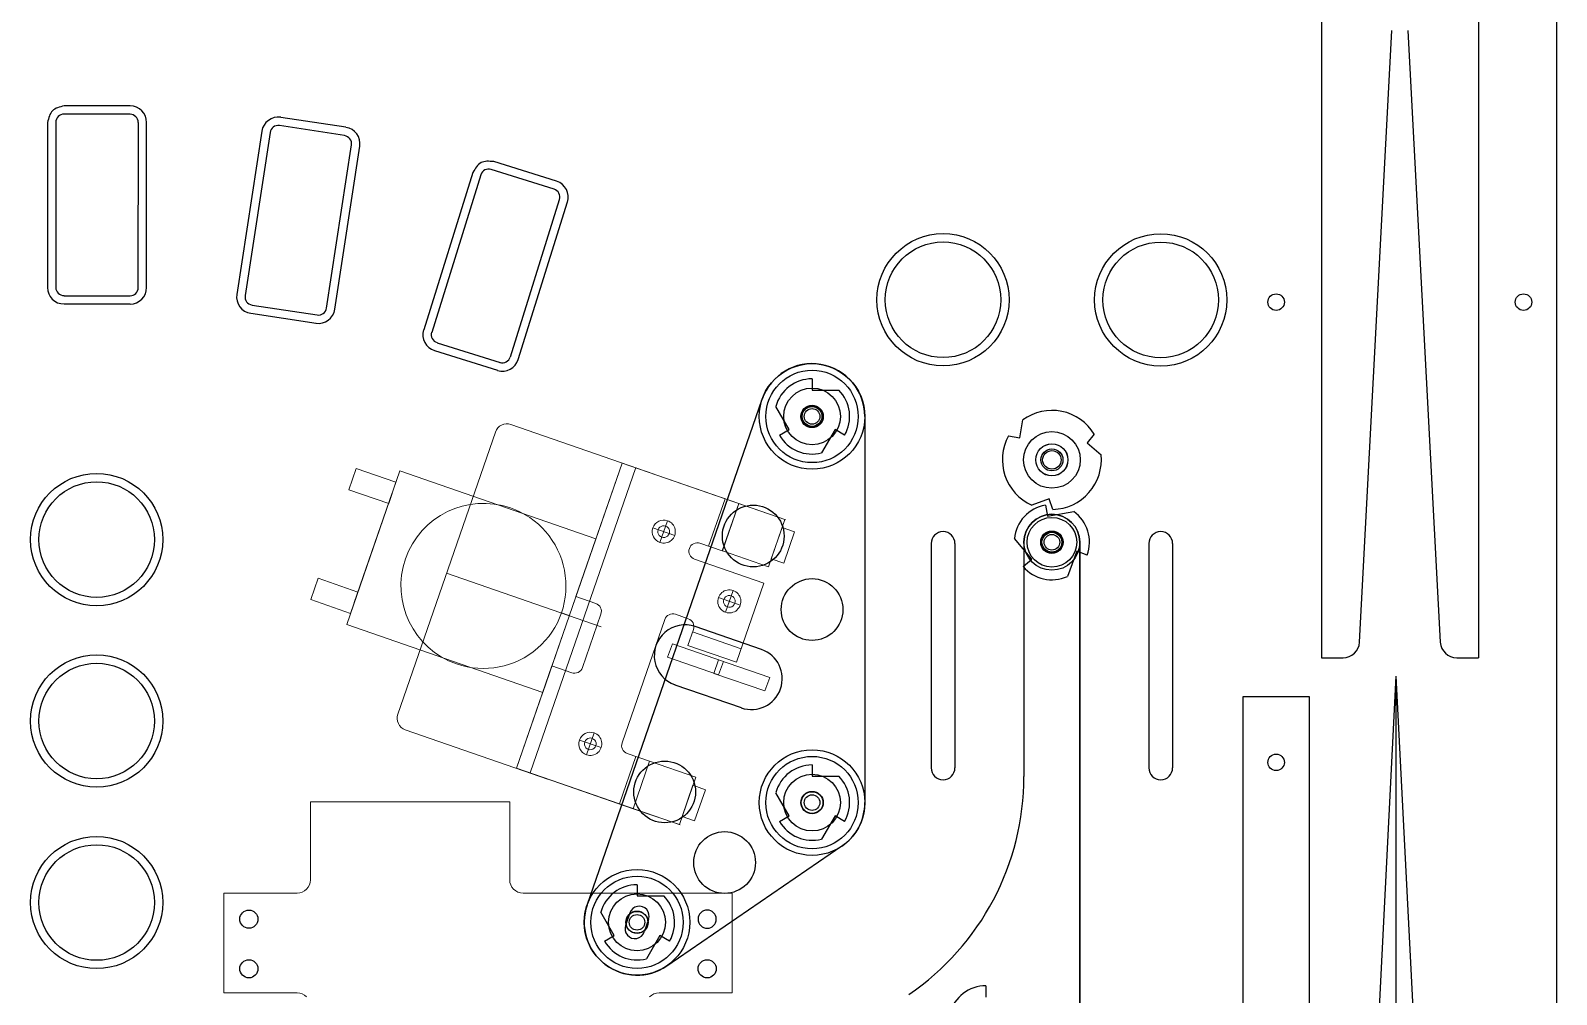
# Model space of a CAD drawing. Extents: x 0 to 20.3, y 0 to 42.
# Drawn here: x 8.68 to 20.25, y 9.75 to 17.06 of the extents above; entities that cross this region are included whole.
import ezdxf

# ---------------------------------------------------------------- set-up
doc = ezdxf.new("R2010")
doc.units = 0
doc.header["$LTSCALE"] = 5
doc.header["$MEASUREMENT"] = 0
doc.layers.add('Z0_LOWERTHIRD', color=4, linetype='Continuous')

msp = doc.modelspace()

# ---------------------------------------------------------------- linework, layer by layer
at = {"layer": 'Z0_LOWERTHIRD', "color": 5, "linetype": 'Continuous', "lineweight": 25}
for p, q in [((20.25, 42), (20.25, 4.165)), ((8.875, 16.362), (8.874, 15.112)), ((9.437, 16.424), (8.937, 16.424)), ((9.499, 15.111), (9.5, 16.361)), ((11.063, 16.262), (10.569, 16.338)), ((10.498, 16.285), (10.309, 15.05)), ((10.927, 14.955), (11.116, 16.191)), ((12.096, 15.964), (11.724, 14.771)), ((12.652, 15.856), (12.175, 16.005)), ((12.32, 14.585), (12.693, 15.778)), ((8.937, 15.049), (9.437, 15.049)), ((10.362, 14.978), (10.856, 14.903)), ((11.765, 14.693), (12.242, 14.544)), ((15.51, 13.171), (15.51, 11.471)), ((15.69, 13.171), (15.69, 11.471)), ((17.16, 13.171), (17.16, 11.471)), ((17.34, 13.171), (17.34, 11.471)), ((14.224, 12.368), (13.722, 12.542)), ((14.071, 11.925), (13.569, 12.099))]:
    msp.add_line(p, q, dxfattribs=at)
at = {"layer": 'Z0_LOWERTHIRD', "color": 6, "linetype": 'Continuous', "lineweight": 25}
for p, q in [((19.658, 26.242), (19.658, 12.305)), ((18.468, 23.242), (18.468, 12.305)), ((18.757, 12.423), (19.001, 17.058)), ((19.37, 12.423), (19.126, 17.058)), ((16.213, 13.181), (16.213, 11.405)), ((16.637, 13.181), (16.637, 9.404)), ((18.468, 12.305), (18.632, 12.305)), ((19.494, 12.305), (19.658, 12.305)), ((18.629, 4.165), (19.035, 12.165)), ((19.441, 4.165), (19.035, 12.165)), ((19.035, 4.165), (19.035, 12.165))]:
    msp.add_line(p, q, dxfattribs=at)
at = {"layer": 'Z0_LOWERTHIRD', "color": 3, "linetype": 'Continuous', "lineweight": 25}
for p, q in [((9.437, 16.487), (8.937, 16.487)), ((8.812, 16.362), (8.811, 15.112)), ((9.562, 15.111), (9.563, 16.361)), ((11.073, 16.325), (10.579, 16.4)), ((10.436, 16.295), (10.247, 15.059)), ((10.99, 14.946), (11.178, 16.182)), ((12.036, 15.983), (11.663, 14.79)), ((12.671, 15.916), (12.194, 16.065)), ((12.38, 14.566), (12.753, 15.759)), ((8.937, 14.986), (9.437, 14.986)), ((10.352, 14.916), (10.847, 14.841)), ((11.746, 14.633), (12.223, 14.484))]:
    msp.add_line(p, q, dxfattribs=at)
at = {"layer": 'Z0_LOWERTHIRD', "color": 4, "linetype": 'Continuous', "lineweight": 25}
for p, q in [((14.607, 14.419), (14.607, 14.334)), ((14.607, 14.334), (14.81, 14.334)), ((14.434, 14.034), (14.333, 14.21)), ((14.361, 13.991), (14.434, 14.034)), ((14.781, 14.034), (14.679, 13.858)), ((14.854, 13.991), (14.781, 14.034)), ((16.181, 13.971), (16.205, 14.108)), ((16.746, 13.999), (16.692, 13.934)), ((16.097, 13.986), (16.181, 13.971)), ((16.692, 13.934), (16.798, 13.844)), ((16.404, 13.51), (16.273, 13.462)), ((16.376, 13.462), (16.391, 13.378)), ((16.433, 13.43), (16.404, 13.51)), ((16.391, 13.378), (16.591, 13.413)), ((16.272, 13.052), (16.142, 13.208)), ((16.613, 13.112), (16.544, 12.922)), ((16.693, 13.083), (16.613, 13.112)), ((16.207, 12.998), (16.272, 13.052)), ((17.875, 12.013), (18.375, 12.013)), ((17.875, 6.602), (17.875, 12.013)), ((18.375, 12.013), (18.375, 6.602)), ((14.607, 11.493), (14.607, 11.408)), ((14.607, 11.408), (14.81, 11.408)), ((14.434, 11.108), (14.333, 11.283)), ((14.361, 11.065), (14.434, 11.108)), ((14.781, 11.108), (14.679, 10.932)), ((14.854, 11.065), (14.781, 11.108)), ((13.28, 10.586), (13.28, 10.501)), ((13.28, 10.501), (13.484, 10.501)), ((13.107, 10.201), (13.006, 10.377)), ((13.034, 10.158), (13.107, 10.201)), ((13.454, 10.201), (13.352, 10.025)), ((13.527, 10.158), (13.454, 10.201)), ((15.925, 9.82), (15.925, 9.735))]:
    msp.add_line(p, q, dxfattribs=at)
at = {"layer": 'Z0_LOWERTHIRD', "color": 37, "linetype": 'Continuous', "lineweight": 25}
for p, q in [((12.902, 10.432), (14.229, 14.265)), ((15.007, 14.134), (15.007, 11.208)), ((16.213, 13.181), (16.213, 11.405)), ((16.637, 9.668), (16.637, 13.181)), ((14.833, 10.877), (13.506, 9.97))]:
    msp.add_line(p, q, dxfattribs=at)
at = {"layer": 'Z0_LOWERTHIRD', "color": 4, "linetype": 'Continuous', "lineweight": 5}
for p, q in [((12.207, 14.016), (11.466, 11.877)), ((13.41, 13.697), (12.324, 14.073)), ((12.366, 11.469), (13.167, 13.781)), ((12.816, 12.769), (13.167, 13.781)), ((14.051, 13.475), (13.167, 13.781)), ((13.167, 13.781), (14.408, 13.351)), ((11.483, 13.721), (11.08, 12.557)), ((11.151, 13.74), (11.095, 13.579)), ((11.453, 13.636), (11.151, 13.74)), ((12.968, 13.207), (11.483, 13.721)), ((12.469, 11.433), (13.27, 13.746)), ((11.095, 13.579), (11.398, 13.475)), ((11.137, 12.723), (11.425, 13.555)), ((11.398, 13.475), (11.453, 13.636)), ((12.321, 13.441), (12.321, 13.441)), ((12.321, 13.441), (12.321, 13.441)), ((13.948, 13.511), (13.823, 13.15)), ((13.926, 13.115), (14.051, 13.475)), ((13.927, 13.116), (14.051, 13.475)), ((14.051, 13.475), (14.401, 13.354)), ((14.243, 13.464), (14.243, 13.464)), ((14.243, 13.464), (14.243, 13.464)), ((13.454, 13.179), (13.512, 13.344)), ((13.498, 13.303), (13.498, 13.303)), ((13.498, 13.303), (13.498, 13.303)), ((13.512, 13.344), (13.512, 13.344)), ((13.512, 13.344), (13.512, 13.344)), ((14.401, 13.354), (14.277, 12.994)), ((12.565, 12.043), (12.968, 13.207)), ((13.566, 13.233), (13.4, 13.29)), ((14.298, 13.056), (14.38, 13.292)), ((14.38, 13.292), (14.474, 13.26)), ((14.474, 13.26), (14.393, 13.023)), ((13.677, 13.134), (13.677, 13.134)), ((13.757, 13.173), (13.926, 13.115)), ((14.277, 12.994), (13.927, 13.116)), ((13.716, 13.053), (14.242, 12.871)), ((14.393, 13.023), (14.298, 13.056)), ((10.862, 12.908), (10.807, 12.747)), ((11.165, 12.803), (10.862, 12.908)), ((13.009, 12.541), (11.837, 12.947)), ((14.034, 12.271), (14.242, 12.871)), ((10.807, 12.747), (11.109, 12.642)), ((11.109, 12.642), (11.165, 12.803)), ((12.967, 12.717), (12.816, 12.769)), ((14.063, 12.704), (13.897, 12.761)), ((13.951, 12.65), (14.009, 12.816)), ((13.995, 12.775), (13.995, 12.775)), ((13.995, 12.775), (13.995, 12.775)), ((14.009, 12.816), (14.009, 12.816)), ((14.009, 12.816), (14.009, 12.816)), ((12.766, 12.625), (12.707, 12.645)), ((12.866, 12.231), (13.006, 12.636)), ((13.571, 12.635), (13.669, 12.601)), ((11.08, 12.557), (12.565, 12.043)), ((13.167, 11.661), (13.49, 12.596)), ((13.708, 12.52), (13.666, 12.399)), ((14.07, 12.374), (13.701, 12.502)), ((13.666, 12.399), (14.034, 12.271)), ((12.366, 11.469), (12.635, 12.244)), ((12.635, 12.244), (12.785, 12.192)), ((12.609, 11.384), (11.523, 11.76)), ((12.898, 11.571), (12.955, 11.736)), ((12.941, 11.695), (12.941, 11.695)), ((12.941, 11.695), (12.941, 11.695)), ((12.955, 11.736), (12.955, 11.736)), ((12.955, 11.736), (12.955, 11.736)), ((13.009, 11.625), (12.844, 11.682)), ((13.375, 11.522), (13.206, 11.58)), ((13.608, 11.039), (12.366, 11.469)), ((13.251, 11.162), (12.366, 11.469)), ((13.147, 11.198), (13.272, 11.558)), ((13.251, 11.162), (13.375, 11.522)), ((13.251, 11.162), (13.375, 11.522)), ((13.375, 11.522), (13.725, 11.401)), ((13.725, 11.401), (13.601, 11.041)), ((13.622, 11.103), (13.704, 11.339)), ((13.704, 11.339), (13.798, 11.306)), ((13.798, 11.306), (13.716, 11.07)), ((10.804, 10.622), (10.804, 11.213)), ((10.804, 11.213), (12.315, 11.213)), ((12.315, 11.213), (12.315, 10.622)), ((13.601, 11.041), (13.251, 11.162)), ((13.716, 11.07), (13.622, 11.103)), ((10.704, 10.522), (10.148, 10.522)), ((10.148, 9.767), (10.148, 10.522)), ((14.002, 10.522), (12.416, 10.522)), ((14.002, 10.522), (14.002, 9.767)), ((10.148, 9.767), (10.704, 9.767)), ((13.447, 9.767), (14.002, 9.767))]:
    msp.add_line(p, q, dxfattribs=at)
at = {"layer": 'Z0_LOWERTHIRD', "color": 6, "linetype": 'Continuous', "lineweight": 5}
for p, q in [((13.548, 12.412), (13.512, 12.309)), ((13.935, 12.278), (13.548, 12.412)), ((13.512, 12.309), (13.899, 12.175)), ((13.899, 12.291), (13.863, 12.187)), ((14.286, 12.157), (13.899, 12.291)), ((13.899, 12.175), (13.935, 12.278)), ((13.863, 12.187), (14.25, 12.054)), ((14.25, 12.054), (14.286, 12.157))]:
    msp.add_line(p, q, dxfattribs=at)
at = {"layer": 'Z0_LOWERTHIRD', "color": 34, "linetype": 'Continuous', "lineweight": 25}
for p, q in [((13.226, 10.373), (13.193, 10.278)), ((13.368, 10.323), (13.335, 10.229))]:
    msp.add_line(p, q, dxfattribs=at)
at = {"layer": 'Z0_LOWERTHIRD', "color": 3, "linetype": 'Continuous', "lineweight": 25}
for centre in [(15.6, 15.018), (17.25, 15.017), (9.184, 13.201), (9.184, 11.826), (9.184, 10.451)]:
    msp.add_circle(centre, 0.501, dxfattribs=at)
at = {"layer": 'Z0_LOWERTHIRD', "color": 5, "linetype": 'Continuous', "lineweight": 25}
for centre, radius in [((15.6, 15.018), 0.438), ((17.25, 15.017), 0.438), ((18.125, 15), 0.0625), ((20, 15), 0.0625), ((14.607, 14.134), 0.0825), ((16.425, 13.805), 0.122), ((9.184, 13.201), 0.438), ((14.161, 13.228), 0.234), ((16.425, 13.181), 0.0825), ((14.607, 12.671), 0.234), ((9.184, 11.826), 0.438), ((18.125, 11.513), 0.0625), ((13.49, 11.289), 0.234), ((14.607, 11.208), 0.0825), ((9.184, 10.451), 0.438), ((13.944, 10.754), 0.234), ((13.28, 10.301), 0.0825)]:
    msp.add_circle(centre, radius, dxfattribs=at)
at = {"layer": 'Z0_LOWERTHIRD', "color": 2, "linetype": 'Continuous', "lineweight": 25}
for centre, radius in [((14.607, 14.134), 0.4), ((14.607, 14.134), 0.215), ((16.425, 13.805), 0.215), ((16.425, 13.805), 0.07), ((14.607, 11.208), 0.4), ((14.607, 11.208), 0.215), ((13.28, 10.301), 0.4), ((13.28, 10.301), 0.215)]:
    msp.add_circle(centre, radius, dxfattribs=at)
at = {"layer": 'Z0_LOWERTHIRD', "color": 6, "linetype": 'Continuous', "lineweight": 25}
for centre, radius in [((14.607, 14.134), 0.35), ((16.425, 13.181), 0.212), ((16.425, 13.181), 0.188), ((14.607, 11.208), 0.35), ((13.28, 10.301), 0.35)]:
    msp.add_circle(centre, radius, dxfattribs=at)
at = {"layer": 'Z0_LOWERTHIRD', "color": 4, "linetype": 'Continuous', "lineweight": 25}
for centre, radius in [((14.607, 14.134), 0.085), ((14.607, 14.134), 0.059), ((16.425, 13.805), 0.121), ((16.425, 13.805), 0.0835), ((16.425, 13.181), 0.085), ((16.425, 13.181), 0.059), ((14.607, 11.208), 0.085), ((14.607, 11.208), 0.059), ((13.28, 10.301), 0.085), ((13.28, 10.301), 0.059)]:
    msp.add_circle(centre, radius, dxfattribs=at)
at = {"layer": 'Z0_LOWERTHIRD', "color": 37, "linetype": 'Continuous', "lineweight": 25}
for centre in [(14.607, 14.134), (16.425, 13.181)]:
    msp.add_circle(centre, 0.075, dxfattribs=at)
at = {"layer": 'Z0_LOWERTHIRD', "color": 3, "linetype": 'Continuous', "lineweight": 25}
for centre, start, end in [((9.437, 16.361), -0.0295, 89.9705), ((10.56, 16.276), 81.3216, 171.3216), ((11.054, 16.2), -8.6784, 81.3216), ((12.633, 15.796), -17.3568, 72.6432), ((8.937, 15.112), 179.9705, -90.0295), ((9.437, 15.111), -90.0295, -0.0295), ((10.371, 15.04), 171.3216, -98.6784), ((10.865, 14.965), -98.6784, -8.6784), ((11.783, 14.753), 162.6432, -107.3568), ((12.26, 14.603), -107.3568, -17.3568)]:
    msp.add_arc(centre, 0.126, start, end, dxfattribs=at)
at = {"layer": 'Z0_LOWERTHIRD', "color": 37, "linetype": 'Continuous', "lineweight": 25}
for centre, radius, start, end in [((14.607, 14.134), 0.4, 0, 160.9065), ((16.425, 13.181), 0.212, 0, 180), ((14.213, 11.405), 2, -55.6469, 0), ((14.607, 11.208), 0.4, -55.6469, 0), ((13.28, 10.301), 0.4, 160.9065, -55.6469)]:
    msp.add_arc(centre, radius, start, end, dxfattribs=at)
at = {"layer": 'Z0_LOWERTHIRD', "color": 4, "linetype": 'Continuous', "lineweight": 25}
for centre, radius, start, end in [((14.607, 14.134), 0.285, 90, 164.5679), ((14.607, 14.134), 0.285, -30, 44.5679), ((16.425, 13.805), 0.375, 31.1354, 126.023), ((14.607, 14.134), 0.285, -150, -75.4321), ((16.425, 13.805), 0.375, 151.1354, -113.977), ((16.425, 13.805), 0.375, -88.8646, 6.023), ((16.425, 13.181), 0.285, 100, 174.5679), ((16.425, 13.181), 0.285, -20, 54.5679), ((16.425, 13.181), 0.285, -140, -65.4321), ((14.607, 11.208), 0.285, 90, 164.5679), ((14.607, 11.208), 0.285, -30, 44.5679), ((14.607, 11.208), 0.285, -150, -75.4321), ((13.28, 10.301), 0.285, 90, 164.5679), ((13.28, 10.301), 0.285, -30, 44.5679), ((13.28, 10.301), 0.285, -150, -75.4321), ((15.925, 9.535), 0.285, 90, 164.5679)]:
    msp.add_arc(centre, radius, start, end, dxfattribs=at)
at = {"layer": 'Z0_LOWERTHIRD', "color": 5, "linetype": 'Continuous', "lineweight": 25}
for centre, radius, start, end in [((15.6, 13.171), 0.09, 0, 180), ((17.25, 13.171), 0.09, 0, 180), ((13.645, 12.321), 0.234, 70.9065, -109.0935), ((14.147, 12.147), 0.234, -109.0935, 70.9065), ((15.6, 11.471), 0.09, 180, 0), ((17.25, 11.471), 0.09, 180, 0)]:
    msp.add_arc(centre, radius, start, end, dxfattribs=at)
at = {"layer": 'Z0_LOWERTHIRD', "color": 6, "linetype": 'Continuous', "lineweight": 25}
for centre, radius, start, end in [((18.632, 12.43), 0.125, -90, -3.0117), ((19.494, 12.43), 0.125, -176.9883, -90), ((14.213, 11.405), 2, -55.6469, 0)]:
    msp.add_arc(centre, radius, start, end, dxfattribs=at)
at = {"layer": 'Z0_LOWERTHIRD', "color": 5, "linetype": 'Continuous', "lineweight": 25}
for centre, major_axis, start_param, end_param in [((8.937, 16.362), (0, 0.0625), 0, 1.570796), ((9.437, 16.361), (0.0625, 0), 0, 1.570796), ((10.56, 16.276), (0.0094, 0.0618), 0, 1.570796), ((11.054, 16.2), (0.0618, -0.0094), 0, 1.570796), ((12.156, 15.946), (0.0186, 0.0597), 0, 1.570796), ((12.633, 15.796), (0.0597, -0.0186), 0, 1.570796), ((8.937, 15.112), (-0.0625, 0), 0, 1.570796), ((9.437, 15.111), (0.0625, 0), 4.712389, 6.283185), ((10.371, 15.04), (-0.0618, 0.0094), 0, 1.570796), ((10.865, 14.965), (0.0618, -0.0094), 4.712389, 6.283185), ((11.783, 14.753), (-0.0597, 0.0186), 0, 1.570796), ((12.26, 14.603), (0.0597, -0.0186), 4.712389, 6.283185)]:
    msp.add_ellipse(centre, major_axis=major_axis, ratio=1, start_param=start_param, end_param=end_param, dxfattribs=at)
at = {"layer": 'Z0_LOWERTHIRD', "color": 34, "linetype": 'Continuous', "lineweight": 25}
for centre, major_axis in [((13.297, 10.348), (0.0245, 0.0709)), ((13.264, 10.253), (-0.0245, -0.0709))]:
    msp.add_ellipse(centre, major_axis=major_axis, ratio=1, start_param=4.712389, end_param=7.853982, dxfattribs=at)
at = {"layer": 'Z0_LOWERTHIRD', "color": 4, "linetype": 'Continuous', "lineweight": 25}
for centre in [(10.338, 10.325), (10.338, 9.949), (13.812, 9.949)]:
    msp.add_ellipse(centre, major_axis=(0, 0.069), ratio=1, dxfattribs=at)
msp.add_ellipse((13.812, 10.325), major_axis=(-0.069, 0), ratio=1, start_param=4.712389, end_param=10.995574, dxfattribs=at)
at = {"layer": 'Z0_LOWERTHIRD', "color": 3, "linetype": 'Continuous', "lineweight": 25}
for points in [[(8.937, 16.487), (8.849, 16.45), (8.812, 16.362)], [(12.194, 16.065), (12.098, 16.057), (12.036, 15.983)]]:
    msp.add_spline(points, degree=3, dxfattribs=at)
at = {"layer": 'Z0_LOWERTHIRD', "color": 4, "linetype": 'Continuous', "lineweight": 5}
for points in [[(12.207, 14.016), (12.215, 14.039), (12.232, 14.058), (12.254, 14.069)], [(12.254, 14.069), (12.275, 14.079), (12.301, 14.081), (12.324, 14.073)], [(11.525, 13.055), (11.638, 13.381), (11.994, 13.554), (12.321, 13.441)], [(12.321, 13.441), (12.532, 13.368), (12.688, 13.188), (12.73, 12.968)], [(13.4, 13.29), (13.416, 13.336), (13.466, 13.36), (13.512, 13.344)], [(13.454, 13.295), (13.466, 13.305), (13.482, 13.309), (13.498, 13.303)], [(13.498, 13.303), (13.513, 13.298), (13.524, 13.285), (13.527, 13.27)], [(13.512, 13.344), (13.541, 13.334), (13.563, 13.309), (13.569, 13.278)], [(13.454, 13.179), (13.409, 13.194), (13.384, 13.244), (13.4, 13.29)], [(13.439, 13.253), (13.436, 13.268), (13.442, 13.285), (13.454, 13.295)], [(13.468, 13.219), (13.453, 13.224), (13.442, 13.237), (13.439, 13.253)], [(13.54, 13.195), (13.517, 13.175), (13.484, 13.168), (13.454, 13.179)], [(13.512, 13.228), (13.5, 13.217), (13.483, 13.214), (13.468, 13.219)], [(13.527, 13.27), (13.53, 13.254), (13.524, 13.238), (13.512, 13.228)], [(13.569, 13.278), (13.575, 13.247), (13.564, 13.216), (13.54, 13.195)], [(13.68, 13.085), (13.672, 13.1), (13.671, 13.118), (13.677, 13.134)], [(13.677, 13.134), (13.682, 13.15), (13.694, 13.163), (13.709, 13.17)], [(13.716, 13.053), (13.7, 13.059), (13.687, 13.07), (13.68, 13.085)], [(13.709, 13.17), (13.724, 13.178), (13.742, 13.179), (13.757, 13.173)], [(11.911, 12.259), (11.585, 12.372), (11.412, 12.728), (11.525, 13.055)], [(12.73, 12.968), (12.773, 12.749), (12.695, 12.524), (12.526, 12.377)], [(13.894, 12.716), (13.888, 12.747), (13.899, 12.778), (13.923, 12.799)], [(13.923, 12.799), (13.946, 12.819), (13.979, 12.826), (14.009, 12.816)], [(13.936, 12.724), (13.933, 12.74), (13.939, 12.756), (13.951, 12.766)], [(13.965, 12.691), (13.95, 12.696), (13.939, 12.709), (13.936, 12.724)], [(13.951, 12.766), (13.963, 12.777), (13.98, 12.78), (13.995, 12.775)], [(13.995, 12.775), (14.01, 12.77), (14.021, 12.757), (14.024, 12.741)], [(14.009, 12.816), (14.038, 12.805), (14.06, 12.78), (14.066, 12.749)], [(14.024, 12.741), (14.027, 12.726), (14.021, 12.71), (14.009, 12.699)], [(14.066, 12.749), (14.072, 12.719), (14.061, 12.687), (14.037, 12.667)], [(12.967, 12.717), (12.983, 12.711), (12.996, 12.7), (13.004, 12.685)], [(13.004, 12.685), (13.011, 12.669), (13.012, 12.652), (13.006, 12.636)], [(13.49, 12.596), (13.496, 12.612), (13.507, 12.625), (13.523, 12.632)], [(13.523, 12.632), (13.538, 12.639), (13.555, 12.64), (13.571, 12.635)], [(13.951, 12.65), (13.922, 12.66), (13.9, 12.685), (13.894, 12.716)], [(14.037, 12.667), (14.014, 12.646), (13.981, 12.64), (13.951, 12.65)], [(14.009, 12.699), (13.997, 12.689), (13.98, 12.685), (13.965, 12.691)], [(13.669, 12.601), (13.685, 12.596), (13.698, 12.584), (13.705, 12.569)], [(13.705, 12.569), (13.712, 12.554), (13.713, 12.536), (13.708, 12.52)], [(12.526, 12.377), (12.357, 12.231), (12.123, 12.186), (11.911, 12.259)], [(12.834, 12.195), (12.819, 12.187), (12.801, 12.186), (12.785, 12.192)], [(12.866, 12.231), (12.861, 12.215), (12.849, 12.202), (12.834, 12.195)], [(11.471, 11.807), (11.46, 11.829), (11.458, 11.854), (11.466, 11.877)], [(11.523, 11.76), (11.5, 11.768), (11.481, 11.785), (11.471, 11.807)], [(12.844, 11.682), (12.859, 11.728), (12.909, 11.752), (12.955, 11.736)], [(12.883, 11.645), (12.88, 11.66), (12.885, 11.677), (12.897, 11.687)], [(12.897, 11.687), (12.909, 11.697), (12.926, 11.701), (12.941, 11.695)], [(12.941, 11.695), (12.956, 11.69), (12.967, 11.677), (12.97, 11.662)], [(12.955, 11.736), (12.985, 11.726), (13.006, 11.701), (13.012, 11.67)], [(12.898, 11.571), (12.852, 11.586), (12.828, 11.636), (12.844, 11.682)], [(12.912, 11.611), (12.897, 11.616), (12.886, 11.629), (12.883, 11.645)], [(12.984, 11.587), (12.96, 11.567), (12.927, 11.56), (12.898, 11.571)], [(12.955, 11.62), (12.943, 11.609), (12.927, 11.606), (12.912, 11.611)], [(12.97, 11.662), (12.973, 11.646), (12.968, 11.63), (12.955, 11.62)], [(13.012, 11.67), (13.018, 11.639), (13.007, 11.608), (12.984, 11.587)], [(13.17, 11.613), (13.162, 11.628), (13.161, 11.645), (13.167, 11.661)], [(13.206, 11.58), (13.19, 11.586), (13.177, 11.597), (13.17, 11.613)], [(10.704, 10.522), (10.73, 10.522), (10.756, 10.533), (10.775, 10.552)], [(10.775, 10.552), (10.793, 10.57), (10.804, 10.596), (10.804, 10.622)], [(12.315, 10.622), (12.315, 10.596), (12.326, 10.57), (12.345, 10.552)], [(12.345, 10.552), (12.364, 10.533), (12.389, 10.522), (12.416, 10.522)], [(10.775, 9.737), (10.756, 9.756), (10.73, 9.767), (10.704, 9.767)], [(13.447, 9.767), (13.42, 9.767), (13.395, 9.756), (13.376, 9.737)]]:
    msp.add_open_spline(points, degree=3, dxfattribs=at)

doc.saveas('drawing.dxf')
